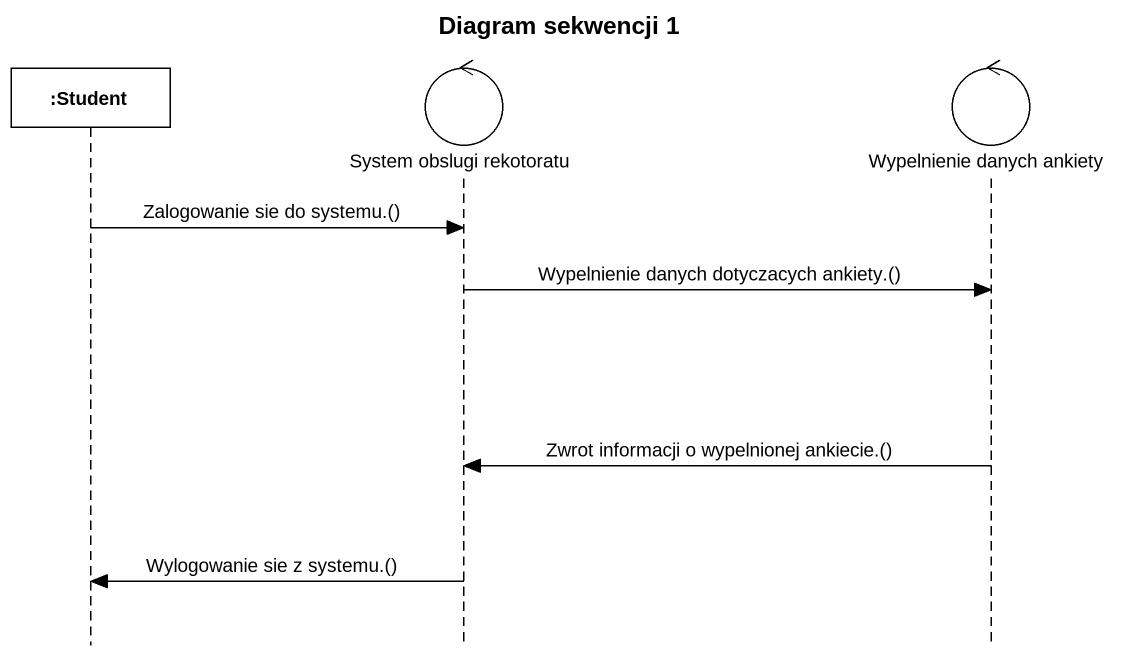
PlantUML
@startuml
title Diagram sekwencji 1
hide footbox
participant ":Student" as Student
control "System obslugi rekotoratu" as System_obslugi_rekotoratu
control "Wypelnienie danych ankiety" as Wypelnienie_danych_ankiety

Student -> System_obslugi_rekotoratu : Zalogowanie sie do systemu.()
System_obslugi_rekotoratu -> Wypelnienie_danych_ankiety : Wypelnienie danych dotyczacych ankiety.()
Wypelnienie_danych_ankiety -> System_obslugi_rekotoratu : Zwrot informacji o wypelnionej ankiecie.()
System_obslugi_rekotoratu -> Student : Wylogowanie sie z systemu.()
@enduml
